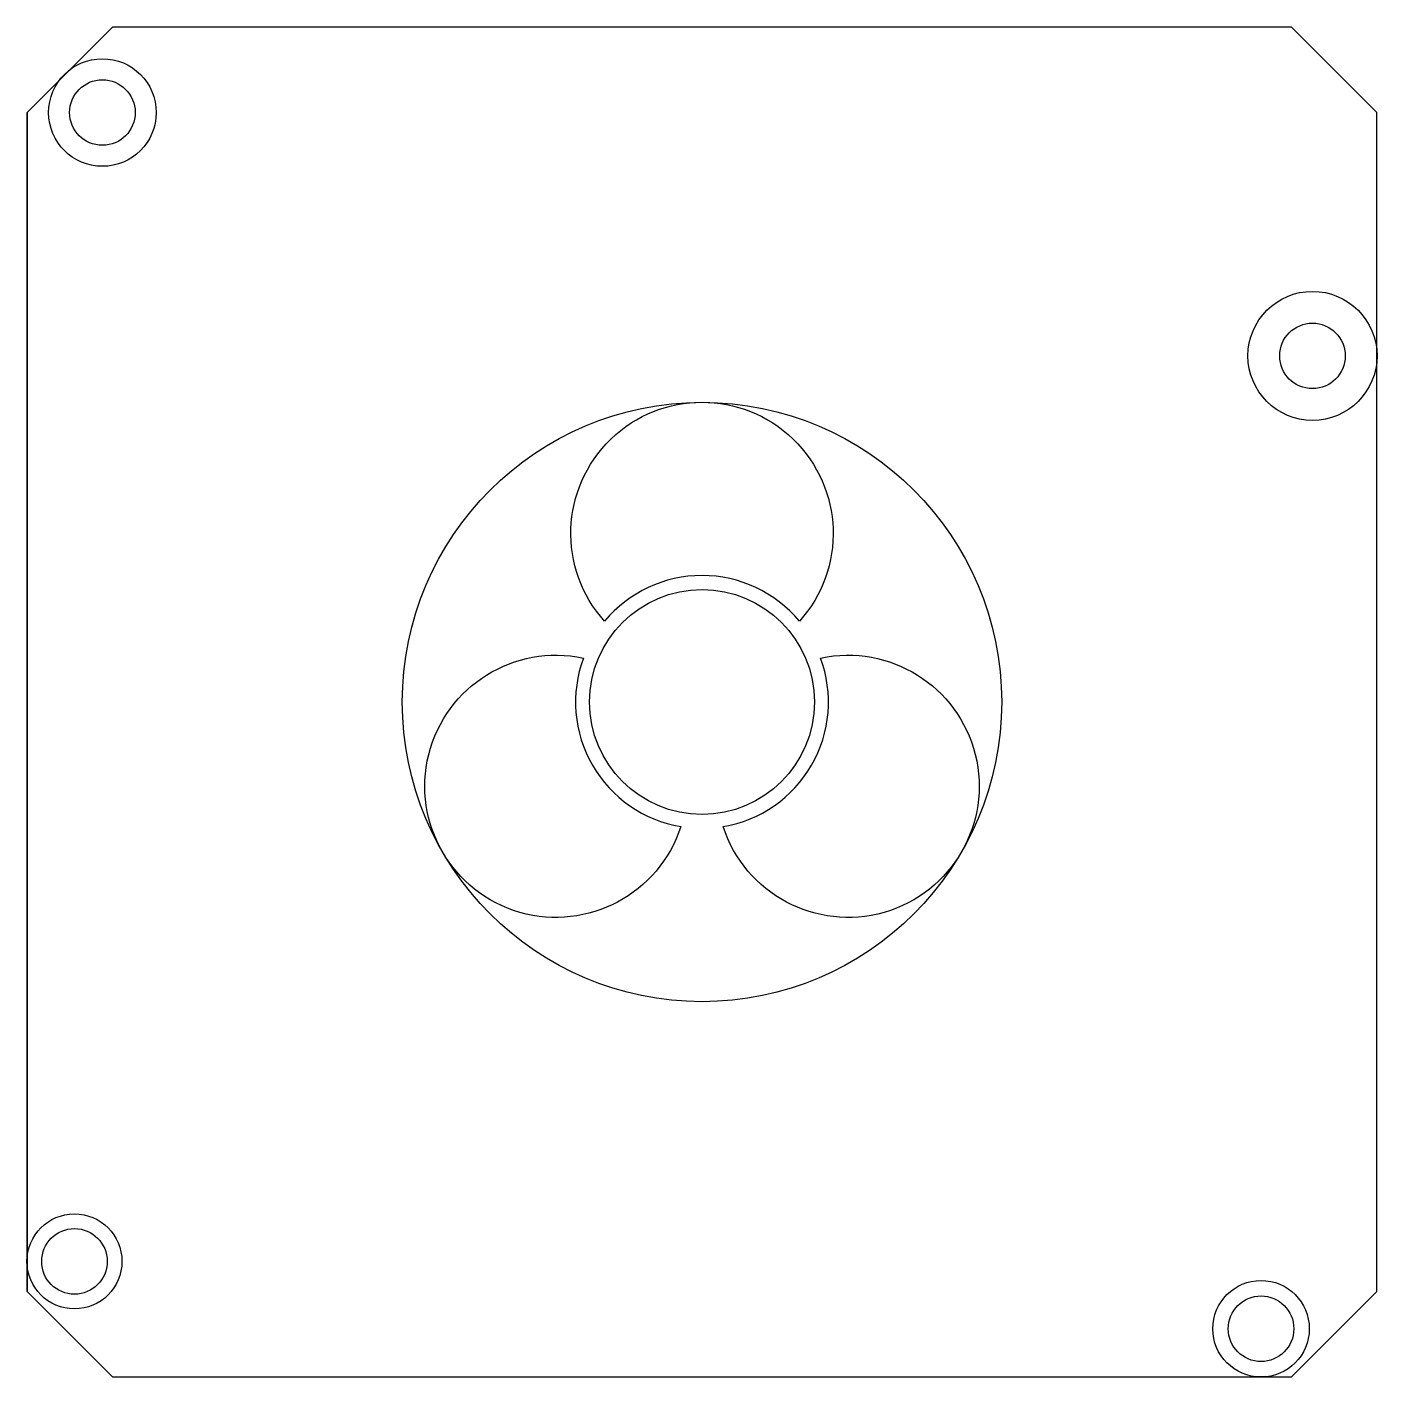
# Model space of a CAD drawing. Header units: millimetres. Extents: x -36 to 36, y -36 to 36.
import ezdxf

# ---------------------------------------------------------------- set-up
doc = ezdxf.new("R2010")
doc.units = ezdxf.units.MM
doc.layers.get('0').update_dxf_attribs({"linetype": 'CONTINUOUS'})

msp = doc.modelspace()

# ---------------------------------------------------------------- linework, layer by layer
for p, q in [((-36.033, 31.468), (-31.468, 36.033)), ((31.468, 36.033), (-31.468, 36.033)), ((36.033, 31.468), (31.468, 36.033)), ((-36.033, -31.468), (-36.033, 31.468)), ((36.033, -31.468), (36.033, 31.468)), ((-36.033, -31.468), (-31.468, -36.033)), ((31.468, -36.033), (36.033, -31.468)), ((-31.468, -36.033), (31.468, -36.033))]:
    msp.add_line(p, q)
msp.add_lwpolyline([(36.033, 31.468), (31.468, 36.033), (-31.468, 36.033), (-36.033, 31.468), (-36.033, -31.468), (-31.468, -36.033), (31.468, -36.033), (36.033, -31.468), (36.033, -15.908), (36.033, -15.908), (36.033, 15.908)], close=True)
for points in [[(5.196, 4.309, 0.469811), (-5.196, 4.309, -2.250146)], [(-6.33, 2.345, 0.469811), (-1.134, -6.654, -2.250146)], [(1.134, -6.654, 0.469811), (6.33, 2.345, -2.250146)]]:
    msp.add_lwpolyline(points, format="xyb", close=True)
for centre, radius in [((-32.008, 31.468), 2.872), ((-32.008, 31.468), 1.75), ((32.589, 18.477), 3.445), ((32.589, 18.477), 1.75), ((0, 0), 16), ((0, 0), 6), ((-33.499, -29.863), 2.535), ((-33.499, -29.863), 1.75), ((29.843, -33.457), 2.576), ((29.843, -33.457), 1.75)]:
    msp.add_circle(centre, radius)

doc.saveas('drawing.dxf')
